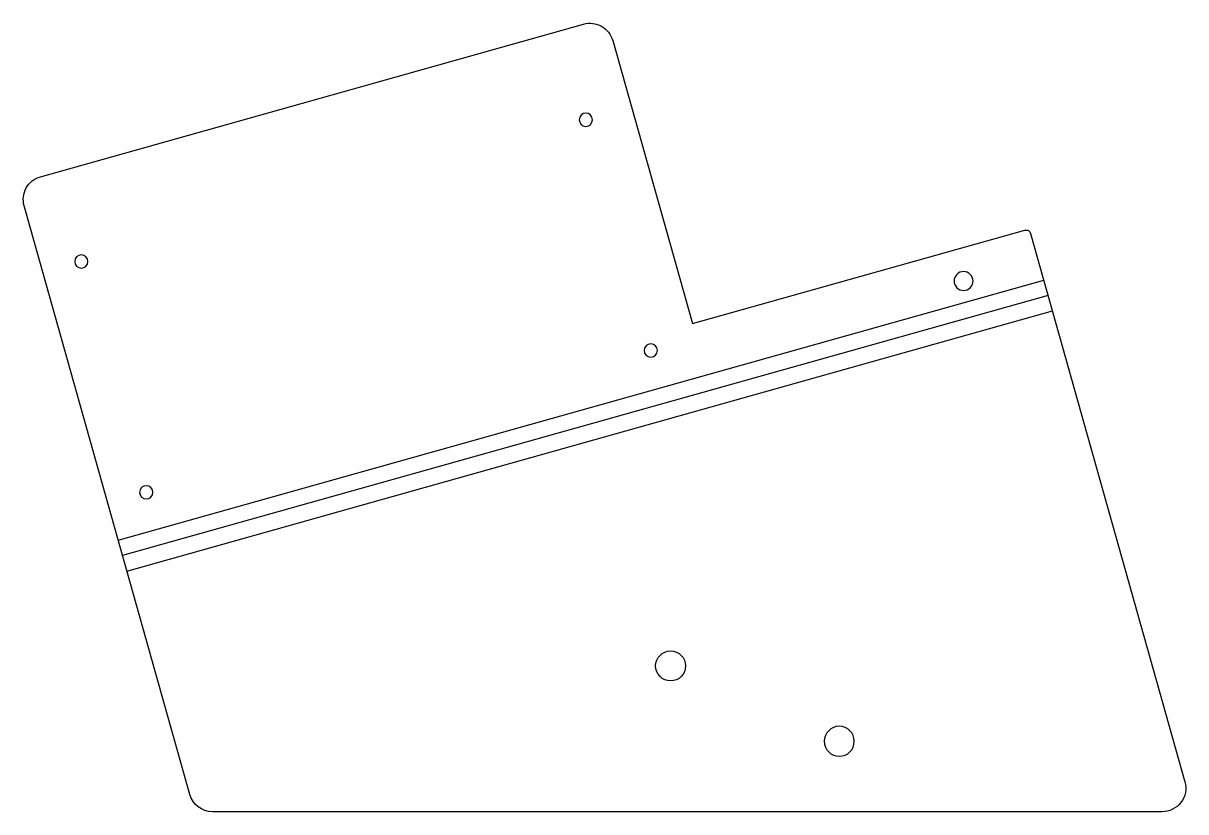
# Model space of a CAD drawing. Header units: millimetres. Extents: x -40 to 206, y 0 to 167.
import ezdxf

# ---------------------------------------------------------------- set-up
doc = ezdxf.new("R2010")
doc.units = ezdxf.units.MM

msp = doc.modelspace()

# ---------------------------------------------------------------- linework, layer by layer
at = {"layer": 'BEND'}
msp.add_line((176.59, 109.19), (-19.02, 54.17), dxfattribs=at)
at = {"layer": 'BEND_EXTENT'}
for p, q in [((-19.94, 57.44), (175.67, 112.45)), ((-18.1, 50.9), (177.51, 105.92))]:
    msp.add_line(p, q, dxfattribs=at)
at = {"layer": 'INTERIOR_PROFILES', "extrusion": (0, 0, -1)}
for centre, radius in [((-78.89, 146.35), 1.4), ((27.74, 116.36), 1.4), ((-158.74, 112.24), 2), ((-92.62, 97.55), 1.4), ((14.01, 67.55), 1.4), ((-132.47, 14.9), 3.17)]:
    msp.add_circle(centre, radius, dxfattribs=at)
at = {"layer": 'INTERIOR_PROFILES'}
msp.add_circle((96.82, 30.84), 3.17, dxfattribs=at)
at = {"layer": 'OUTER_PROFILES'}
msp.add_lwpolyline([(0, 0, -0.33601), (-4.81, 3.65), (-39.82, 128.13, -0.414214), (-36.36, 134.29), (78.4, 166.57, -0.414214), (84.57, 163.11), (101.41, 103.23), (171.67, 122.99, -0.414214), (172.9, 122.3), (205.51, 6.35, -0.496995), (200.7, 0)], format="xyb", close=True, dxfattribs=at)

doc.saveas('drawing.dxf')
